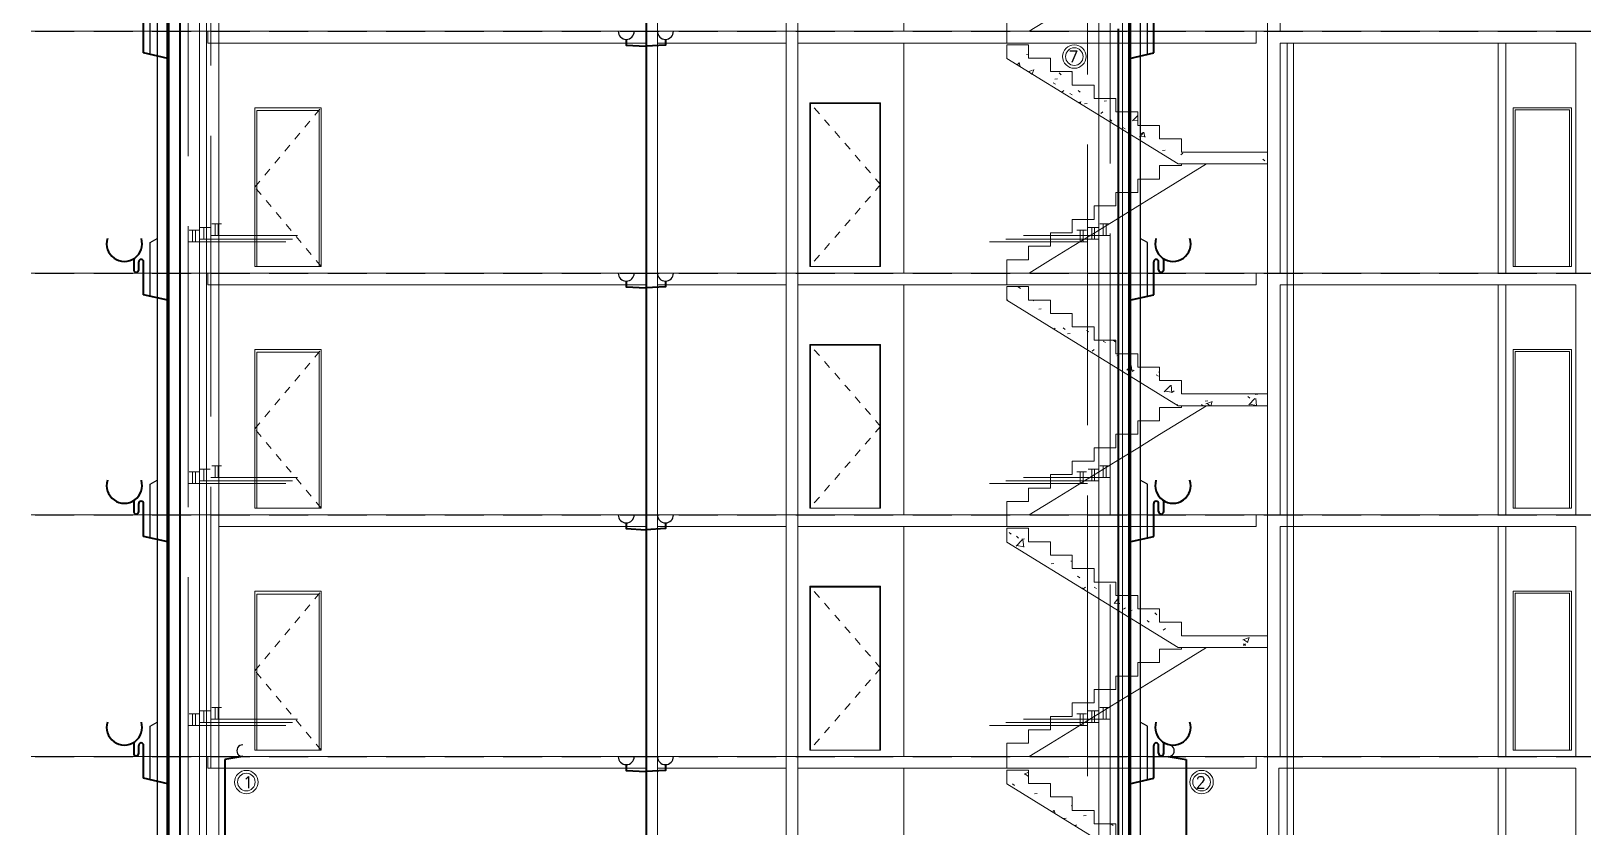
# Model space of a CAD drawing. Header units: millimetres. Extents: x 539 to 842, y -453 to -96.
# Drawn here: x 804.12 to 824.02, y -117.25 to -107.05 of the extents above; entities that cross this region are included whole.
import ezdxf

# ---------------------------------------------------------------- set-up
doc = ezdxf.new("R2010")
doc.units = ezdxf.units.MM
doc.header["$LTSCALE"] = 0.1
for name, pattern in [('ACAD_ISO02W100', [15, 12, -3]), ('CONTINUA', [0]), ('Dash', [0.006, 0.003, -0.003]), ('HIDDEN', [0.375, 0.25, -0.125])]:
    doc.linetypes.add(name, pattern=pattern)
doc.layers.get('0').update_dxf_attribs({"lineweight": 5})
doc.layers.add('00-Agua Caliente', color=1, linetype='Continuous', lineweight=20)
doc.layers.add('00-Agua Fria', color=5, linetype='ACAD_ISO02W100', lineweight=20)
for name, color, linetype in [('00-Pluvial', 40, 'Continuous'), ('00-Ventilacion', 3, 'Continuous'), ('Textos', 7, 'Continuous')]:
    doc.layers.add(name, color=color, linetype=linetype)
doc.layers.add('Primario', color=7, linetype='Continuous', true_color=0xff2400)
doc.styles.add('Romans', font='romans.shx')

# ---------------------------------------------------------------- blocks, each defined once
blk = doc.blocks.new('Corte')
at = {"color": 8, "lineweight": 18}
for p, q in [((820.131, -107.052), (820.131, -96.502)), ((806.37, -100.002), (806.37, -119.452)), ((806.527, -113.252), (806.527, -100.002)), ((819.971, -100.152), (819.971, -122.552)), ((812, -103.952), (812, -107.052)), ((812.15, -107.052), (812.15, -103.952)), ((813.8, -103.952), (813.8, -107.052)), ((813.95, -107.052), (813.95, -103.952)), ((815.31, -104.102), (815.31, -107.052)), ((816.627, -107.052), (816.627, -106.88)), ((816.913, -107.052), (817.187, -106.884)), ((806.37, -107.052), (804.118, -107.052)), ((806.385, -107.052), (806.37, -107.052)), ((806.527, -107.052), (806.385, -107.052)), ((806.385, -107.052), (806.385, -107.202)), ((806.385, -107.202), (806.527, -107.202)), ((806.527, -107.052), (812, -107.052)), ((812, -107.202), (806.527, -107.202)), ((812, -107.052), (812, -110.152)), ((812.15, -107.052), (812, -107.052)), ((812, -107.052), (812.15, -107.052)), ((812.15, -110.152), (812.15, -107.052)), ((812.15, -107.052), (813.8, -107.052)), ((813.8, -107.202), (812.15, -107.202)), ((813.95, -107.052), (813.8, -107.052)), ((813.8, -107.052), (813.8, -110.152)), ((813.8, -107.052), (813.95, -107.052)), ((813.95, -107.202), (813.95, -107.052)), ((816.627, -107.052), (813.95, -107.052)), ((813.95, -110.152), (813.95, -107.202)), ((813.95, -107.202), (816.627, -107.202)), ((815.31, -107.202), (815.31, -110.152)), ((816.627, -107.202), (816.627, -107.052)), ((816.627, -107.052), (816.907, -107.052)), ((819.824, -107.202), (816.627, -107.202)), ((816.907, -107.224), (816.627, -107.224)), ((816.627, -107.224), (816.627, -107.401)), ((816.907, -107.052), (816.913, -107.052)), ((816.907, -107.397), (816.907, -107.224)), ((816.913, -107.052), (819.824, -107.052)), ((819.764, -107.052), (819.911, -107.052)), ((819.824, -107.052), (819.824, -107.202)), ((819.824, -107.052), (819.971, -107.052)), ((819.911, -107.052), (820.071, -107.052)), ((819.971, -107.052), (820.131, -107.052)), ((831.562, -107.052), (820.131, -107.052)), ((820.132, -110.152), (820.132, -107.202)), ((820.132, -107.202), (823.925, -107.202)), ((820.221, -107.202), (820.221, -113.252)), ((820.306, -113.252), (820.306, -107.202)), ((822.926, -110.152), (822.926, -107.202)), ((823.026, -107.202), (823.026, -110.152)), ((823.925, -107.202), (823.925, -110.152)), ((816.627, -107.401), (818.825, -108.752)), ((817.187, -107.397), (816.907, -107.397)), ((817.187, -107.569), (817.187, -107.397)), ((817.467, -107.569), (817.187, -107.569)), ((817.467, -107.741), (817.467, -107.569)), ((817.747, -107.741), (817.467, -107.741)), ((817.747, -107.913), (817.747, -107.741)), ((807.838, -108.032), (806.988, -108.032)), ((806.988, -108.032), (806.988, -110.067)), ((807.838, -110.067), (807.838, -108.032)), ((814.101, -110.067), (814.101, -107.967)), ((814.101, -107.967), (815.011, -107.967)), ((814.101, -110.067), (814.101, -107.967)), ((815.011, -107.967), (814.101, -107.967)), ((815.001, -107.977), (814.111, -107.977)), ((814.111, -107.977), (814.111, -110.067)), ((814.111, -107.977), (814.111, -110.067)), ((814.111, -107.977), (815.001, -107.977)), ((815.001, -107.977), (815.001, -110.067)), ((815.001, -107.977), (815.001, -110.067)), ((815.011, -107.967), (815.011, -110.067)), ((815.011, -110.067), (815.011, -107.967)), ((818.027, -107.913), (817.747, -107.913)), ((818.027, -108.086), (818.027, -107.913)), ((823.119, -110.067), (823.119, -108.032)), ((823.119, -108.032), (823.869, -108.032)), ((823.869, -108.032), (823.119, -108.032)), ((823.119, -108.032), (823.119, -110.067)), ((823.869, -108.032), (823.869, -110.067)), ((823.869, -110.067), (823.869, -108.032)), ((807.013, -110.067), (807.013, -108.067)), ((807.013, -108.067), (807.813, -108.067)), ((807.813, -108.067), (807.813, -110.067)), ((818.307, -108.086), (818.027, -108.086)), ((818.307, -108.258), (818.307, -108.086)), ((823.144, -110.067), (823.144, -108.057)), ((823.144, -108.057), (823.809, -108.057)), ((823.844, -108.057), (823.809, -108.057)), ((823.844, -108.057), (823.844, -110.067)), ((818.587, -108.258), (818.307, -108.258)), ((818.587, -108.43), (818.587, -108.258)), ((818.867, -108.43), (818.587, -108.43)), ((818.867, -108.602), (818.867, -108.43)), ((819.971, -108.602), (818.867, -108.602)), ((819.971, -108.752), (819.971, -108.602)), ((818.587, -109.123), (819.19, -108.752)), ((818.587, -108.947), (818.587, -108.774)), ((818.587, -108.774), (818.867, -108.774)), ((818.825, -108.752), (819.971, -108.752)), ((818.867, -108.752), (818.867, -108.774)), ((818.307, -109.119), (818.307, -108.947)), ((818.307, -108.947), (818.587, -108.947)), ((818.027, -109.291), (818.027, -109.119)), ((818.027, -109.119), (818.307, -109.119)), ((818.307, -109.295), (818.587, -109.123)), ((817.747, -109.463), (817.747, -109.291)), ((817.747, -109.291), (818.027, -109.291)), ((818.027, -109.467), (818.307, -109.295)), ((817.467, -109.636), (817.467, -109.463)), ((817.467, -109.463), (817.747, -109.463)), ((817.747, -109.639), (818.027, -109.467)), ((816.907, -109.98), (816.907, -109.808)), ((816.907, -109.808), (817.187, -109.808)), ((817.187, -109.808), (817.187, -109.636)), ((817.187, -109.636), (817.467, -109.636)), ((817.187, -109.984), (817.467, -109.812)), ((817.467, -109.812), (817.747, -109.639)), ((816.627, -109.98), (816.907, -109.98)), ((816.627, -110.152), (816.627, -109.98)), ((816.913, -110.152), (817.187, -109.984)), ((806.37, -110.152), (804.118, -110.152)), ((806.385, -110.152), (806.37, -110.152)), ((806.527, -110.152), (806.385, -110.152)), ((806.385, -110.152), (806.385, -110.302)), ((806.527, -110.152), (812, -110.152)), ((806.988, -110.067), (807.013, -110.067)), ((807.813, -110.067), (807.013, -110.067)), ((807.813, -110.067), (807.838, -110.067)), ((812, -110.152), (812, -113.252)), ((812.15, -110.152), (812, -110.152)), ((812, -110.152), (812.15, -110.152)), ((812.15, -113.252), (812.15, -110.152)), ((812.15, -110.152), (813.8, -110.152)), ((813.95, -110.152), (813.8, -110.152)), ((813.8, -110.152), (813.8, -113.252)), ((813.8, -110.152), (813.95, -110.152)), ((813.95, -110.302), (813.95, -110.152)), ((816.627, -110.152), (813.95, -110.152)), ((815.011, -110.067), (814.101, -110.067)), ((814.971, -110.067), (814.141, -110.067)), ((815.001, -110.067), (814.971, -110.067)), ((815.001, -110.067), (815.011, -110.067)), ((816.627, -110.302), (816.627, -110.152)), ((816.627, -110.152), (816.907, -110.152)), ((816.907, -110.152), (816.913, -110.152)), ((816.913, -110.152), (819.824, -110.152)), ((819.824, -110.152), (819.824, -110.302)), ((819.824, -110.152), (819.971, -110.152)), ((819.971, -110.152), (820.132, -110.152)), ((831.562, -110.152), (820.132, -110.152)), ((823.809, -110.067), (823.119, -110.067)), ((823.119, -110.067), (823.144, -110.067)), ((823.144, -110.067), (823.809, -110.067)), ((823.844, -110.067), (823.809, -110.067)), ((823.869, -110.067), (823.844, -110.067)), ((823.844, -110.067), (823.869, -110.067)), ((806.385, -110.302), (806.527, -110.302)), ((812, -110.302), (806.527, -110.302)), ((813.8, -110.302), (812.15, -110.302)), ((813.95, -113.252), (813.95, -110.302)), ((813.95, -110.302), (816.627, -110.302)), ((815.31, -110.302), (815.31, -113.252)), ((819.824, -110.302), (816.627, -110.302)), ((816.907, -110.324), (816.627, -110.324)), ((816.627, -110.324), (816.627, -110.501)), ((816.907, -110.497), (816.907, -110.324)), ((820.132, -113.252), (820.132, -110.302)), ((820.132, -110.302), (823.925, -110.302)), ((820.221, -110.302), (820.221, -116.352)), ((820.306, -116.352), (820.306, -110.302)), ((822.926, -113.252), (822.926, -110.302)), ((823.026, -110.302), (823.026, -113.252)), ((823.925, -110.302), (823.925, -113.252)), ((816.627, -110.501), (818.825, -111.852)), ((817.187, -110.497), (816.907, -110.497)), ((817.187, -110.669), (817.187, -110.497)), ((817.467, -110.669), (817.187, -110.669)), ((817.467, -110.841), (817.467, -110.669)), ((817.747, -110.841), (817.467, -110.841)), ((817.747, -111.013), (817.747, -110.841)), ((818.027, -111.013), (817.747, -111.013)), ((818.027, -111.186), (818.027, -111.013)), ((807.838, -111.132), (806.988, -111.132)), ((806.988, -111.132), (806.988, -113.167)), ((807.013, -113.167), (807.013, -111.167)), ((807.013, -111.167), (807.813, -111.167)), ((807.813, -111.167), (807.813, -113.167)), ((807.838, -113.167), (807.838, -111.132)), ((814.101, -113.167), (814.101, -111.067)), ((814.101, -111.067), (815.011, -111.067)), ((814.101, -113.167), (814.101, -111.067)), ((815.011, -111.067), (814.101, -111.067)), ((815.001, -111.077), (814.111, -111.077)), ((814.111, -111.077), (814.111, -113.167)), ((814.111, -111.077), (814.111, -113.167)), ((814.111, -111.077), (815.001, -111.077)), ((815.001, -111.077), (815.001, -113.167)), ((815.001, -111.077), (815.001, -113.167)), ((815.011, -111.067), (815.011, -113.167)), ((815.011, -113.167), (815.011, -111.067)), ((818.307, -111.186), (818.027, -111.186)), ((818.307, -111.358), (818.307, -111.186)), ((823.119, -113.167), (823.119, -111.132)), ((823.119, -111.132), (823.869, -111.132)), ((823.869, -111.132), (823.119, -111.132)), ((823.119, -111.132), (823.119, -113.167)), ((823.144, -113.167), (823.144, -111.157)), ((823.144, -111.157), (823.809, -111.157)), ((823.844, -111.157), (823.809, -111.157)), ((823.844, -111.157), (823.844, -113.167)), ((823.869, -111.132), (823.869, -113.167)), ((823.869, -113.167), (823.869, -111.132)), ((818.587, -111.358), (818.307, -111.358)), ((818.587, -111.53), (818.587, -111.358)), ((818.867, -111.53), (818.587, -111.53)), ((818.867, -111.702), (818.867, -111.53)), ((819.971, -111.702), (818.867, -111.702)), ((819.971, -111.852), (819.971, -111.702)), ((818.587, -112.223), (819.19, -111.852)), ((818.587, -112.047), (818.587, -111.874)), ((818.587, -111.874), (818.867, -111.874)), ((818.825, -111.852), (819.971, -111.852)), ((818.867, -111.852), (818.867, -111.874)), ((818.307, -112.219), (818.307, -112.047)), ((818.307, -112.047), (818.587, -112.047)), ((817.747, -112.563), (817.747, -112.391)), ((817.747, -112.391), (818.027, -112.391)), ((818.027, -112.391), (818.027, -112.219)), ((818.027, -112.219), (818.307, -112.219)), ((818.027, -112.567), (818.307, -112.395)), ((818.307, -112.395), (818.587, -112.223)), ((817.467, -112.736), (817.467, -112.563)), ((817.467, -112.563), (817.747, -112.563)), ((817.747, -112.739), (818.027, -112.567)), ((817.187, -112.908), (817.187, -112.736)), ((817.187, -112.736), (817.467, -112.736)), ((817.467, -112.912), (817.747, -112.739)), ((816.907, -113.08), (816.907, -112.908)), ((816.907, -112.908), (817.187, -112.908)), ((817.187, -113.084), (817.467, -112.912)), ((806.988, -113.167), (807.013, -113.167)), ((807.813, -113.167), (807.013, -113.167)), ((807.813, -113.167), (807.838, -113.167)), ((815.011, -113.167), (814.101, -113.167)), ((814.111, -113.167), (814.101, -113.167)), ((814.111, -113.167), (814.141, -113.167)), ((814.971, -113.167), (814.141, -113.167)), ((816.627, -113.08), (816.907, -113.08)), ((816.627, -113.252), (816.627, -113.08)), ((816.913, -113.252), (817.187, -113.084)), ((823.809, -113.167), (823.119, -113.167)), ((823.119, -113.167), (823.144, -113.167)), ((823.144, -113.167), (823.809, -113.167)), ((823.844, -113.167), (823.809, -113.167)), ((823.869, -113.167), (823.844, -113.167)), ((823.844, -113.167), (823.869, -113.167)), ((806.37, -113.252), (804.118, -113.252)), ((806.37, -113.252), (806.527, -113.252)), ((806.527, -113.402), (806.527, -113.252)), ((806.527, -113.252), (812, -113.252)), ((806.527, -119.452), (806.527, -113.402)), ((812, -113.402), (806.527, -113.402)), ((812, -113.252), (812, -116.352)), ((812.15, -113.252), (812, -113.252)), ((812, -113.252), (812.15, -113.252)), ((812.15, -116.352), (812.15, -113.252)), ((812.15, -113.252), (813.8, -113.252)), ((813.8, -113.402), (812.15, -113.402)), ((813.95, -113.252), (813.8, -113.252)), ((813.8, -113.252), (813.8, -116.352)), ((813.8, -113.252), (813.95, -113.252)), ((813.95, -113.402), (813.95, -113.252)), ((816.627, -113.252), (813.95, -113.252)), ((813.95, -116.352), (813.95, -113.402)), ((813.95, -113.402), (816.627, -113.402)), ((815.31, -113.402), (815.31, -116.352)), ((816.627, -113.402), (816.627, -113.252)), ((816.627, -113.252), (816.907, -113.252)), ((819.824, -113.402), (816.627, -113.402)), ((816.907, -113.252), (816.913, -113.252)), ((816.913, -113.252), (819.824, -113.252)), ((819.824, -113.252), (819.824, -113.402)), ((819.824, -113.252), (819.971, -113.252)), ((819.971, -113.252), (820.132, -113.252)), ((831.562, -113.252), (820.132, -113.252)), ((820.132, -116.352), (820.132, -113.402)), ((820.132, -113.402), (823.925, -113.402)), ((820.221, -113.402), (820.221, -119.452)), ((820.306, -119.452), (820.306, -113.402)), ((822.926, -116.352), (822.926, -113.402)), ((823.026, -113.402), (823.026, -116.352)), ((823.925, -113.402), (823.925, -116.352)), ((816.907, -113.424), (816.627, -113.424)), ((816.627, -113.424), (816.627, -113.601)), ((816.627, -113.601), (818.825, -114.952)), ((816.907, -113.597), (816.907, -113.424)), ((817.187, -113.597), (816.907, -113.597)), ((817.187, -113.769), (817.187, -113.597)), ((817.467, -113.769), (817.187, -113.769)), ((817.467, -113.941), (817.467, -113.769)), ((817.747, -113.941), (817.467, -113.941)), ((817.747, -114.113), (817.747, -113.941)), ((814.101, -116.267), (814.101, -114.167)), ((814.101, -114.167), (815.011, -114.167)), ((814.101, -116.267), (814.101, -114.167)), ((815.011, -114.167), (814.101, -114.167)), ((815.001, -114.177), (814.111, -114.177)), ((814.111, -114.177), (814.111, -116.267)), ((814.111, -114.177), (814.111, -116.267)), ((814.111, -114.177), (815.001, -114.177)), ((815.001, -114.177), (815.001, -116.267)), ((815.001, -114.177), (815.001, -116.267)), ((815.011, -114.167), (815.011, -116.267)), ((815.011, -116.267), (815.011, -114.167)), ((818.027, -114.113), (817.747, -114.113)), ((818.027, -114.286), (818.027, -114.113)), ((807.838, -114.232), (806.988, -114.232)), ((806.988, -114.232), (806.988, -116.267)), ((807.013, -116.267), (807.013, -114.267)), ((807.013, -114.267), (807.813, -114.267)), ((807.813, -114.267), (807.813, -116.267)), ((807.838, -116.267), (807.838, -114.232)), ((818.307, -114.286), (818.027, -114.286)), ((818.307, -114.458), (818.307, -114.286)), ((823.119, -116.267), (823.119, -114.232)), ((823.119, -114.232), (823.869, -114.232)), ((823.869, -114.232), (823.119, -114.232)), ((823.119, -114.232), (823.119, -116.267)), ((823.144, -116.267), (823.144, -114.257)), ((823.144, -114.257), (823.809, -114.257)), ((823.844, -114.257), (823.809, -114.257)), ((823.844, -114.257), (823.844, -116.267)), ((823.869, -114.232), (823.869, -116.267)), ((823.869, -116.267), (823.869, -114.232)), ((818.587, -114.458), (818.307, -114.458)), ((818.587, -114.63), (818.587, -114.458)), ((818.867, -114.63), (818.587, -114.63)), ((818.867, -114.802), (818.867, -114.63)), ((819.971, -114.802), (818.867, -114.802)), ((819.971, -114.952), (819.971, -114.802)), ((818.587, -115.323), (819.19, -114.952)), ((818.587, -115.147), (818.587, -114.974)), ((818.587, -114.974), (818.867, -114.974)), ((818.825, -114.952), (819.971, -114.952)), ((818.867, -114.952), (818.867, -114.974)), ((818.307, -115.319), (818.307, -115.147)), ((818.307, -115.147), (818.587, -115.147)), ((818.027, -115.491), (818.027, -115.319)), ((818.027, -115.319), (818.307, -115.319)), ((818.307, -115.495), (818.587, -115.323)), ((817.747, -115.663), (817.747, -115.491)), ((817.747, -115.491), (818.027, -115.491)), ((818.027, -115.667), (818.307, -115.495)), ((817.467, -115.836), (817.467, -115.663)), ((817.467, -115.663), (817.747, -115.663)), ((817.747, -115.839), (818.027, -115.667)), ((817.187, -116.008), (817.187, -115.836)), ((817.187, -115.836), (817.467, -115.836)), ((817.467, -116.012), (817.747, -115.839)), ((816.627, -116.18), (816.907, -116.18)), ((816.627, -116.352), (816.627, -116.18)), ((816.907, -116.18), (816.907, -116.008)), ((816.907, -116.008), (817.187, -116.008)), ((816.913, -116.352), (817.187, -116.184)), ((817.187, -116.184), (817.467, -116.012)), ((806.37, -116.352), (804.118, -116.352)), ((806.385, -116.352), (806.37, -116.352)), ((806.527, -116.352), (806.385, -116.352)), ((806.385, -116.352), (806.385, -116.502)), ((806.527, -116.352), (812, -116.352)), ((806.988, -116.267), (807.013, -116.267)), ((807.813, -116.267), (807.013, -116.267)), ((807.813, -116.267), (807.838, -116.267)), ((812, -116.352), (812, -119.452)), ((812.15, -116.352), (812, -116.352)), ((812, -116.352), (812.15, -116.352)), ((812.15, -119.452), (812.15, -116.352)), ((812.15, -116.352), (813.8, -116.352)), ((813.95, -116.352), (813.8, -116.352)), ((813.8, -116.352), (813.8, -119.452)), ((813.8, -116.352), (813.95, -116.352)), ((813.95, -116.502), (813.95, -116.352)), ((816.627, -116.352), (813.95, -116.352)), ((815.011, -116.267), (814.101, -116.267)), ((814.111, -116.267), (814.101, -116.267)), ((814.111, -116.267), (814.141, -116.267)), ((814.971, -116.267), (814.141, -116.267)), ((816.627, -116.502), (816.627, -116.352)), ((816.627, -116.352), (816.907, -116.352)), ((816.907, -116.352), (816.913, -116.352)), ((816.913, -116.352), (819.971, -116.352)), ((819.824, -116.352), (819.824, -116.502)), ((819.971, -116.352), (820.132, -116.352)), ((831.562, -116.352), (820.132, -116.352)), ((823.809, -116.267), (823.119, -116.267)), ((823.119, -116.267), (823.144, -116.267)), ((823.144, -116.267), (823.809, -116.267)), ((823.844, -116.267), (823.809, -116.267)), ((823.869, -116.267), (823.844, -116.267)), ((823.844, -116.267), (823.869, -116.267)), ((806.385, -116.502), (806.527, -116.502)), ((812, -116.502), (806.527, -116.502)), ((813.8, -116.502), (812.15, -116.502)), ((813.95, -119.452), (813.95, -116.502)), ((813.95, -116.502), (816.627, -116.502)), ((815.31, -116.502), (815.31, -119.452)), ((819.824, -116.502), (816.627, -116.502)), ((816.907, -116.524), (816.627, -116.524)), ((816.627, -116.524), (816.627, -116.701)), ((816.907, -116.697), (816.907, -116.524)), ((820.116, -119.452), (820.116, -116.502)), ((820.116, -116.502), (823.925, -116.502)), ((820.221, -116.502), (820.221, -122.552)), ((820.306, -122.552), (820.306, -116.502)), ((822.926, -119.452), (822.926, -116.502)), ((823.026, -116.502), (823.026, -119.452)), ((823.925, -116.502), (823.925, -119.452)), ((816.627, -116.701), (818.825, -118.052)), ((817.187, -116.697), (816.907, -116.697)), ((817.187, -116.869), (817.187, -116.697)), ((817.467, -116.869), (817.187, -116.869)), ((817.467, -117.041), (817.467, -116.869)), ((817.747, -117.041), (817.467, -117.041)), ((817.747, -117.213), (817.747, -117.041)), ((818.027, -117.213), (817.747, -117.213)), ((818.027, -117.386), (818.027, -117.213))]:
    blk.add_line(p, q, dxfattribs=at)
at = {"color": 8, "linetype": 'HIDDEN', "ltscale": 20}
for p, q in [((791.423, -107.052), (839.966, -107.052)), ((791.423, -110.152), (839.966, -110.152)), ((791.423, -113.252), (839.966, -113.252)), ((791.423, -116.352), (839.966, -116.352))]:
    blk.add_line(p, q, dxfattribs=at)
at = {"color": 8, "linetype": 'Continuous', "lineweight": 18}
for p, q in [((816.836, -107.226), (816.838, -107.224)), ((816.879, -107.35), (816.907, -107.346)), ((816.761, -107.483), (816.781, -107.459)), ((816.798, -107.506), (816.788, -107.451)), ((816.903, -107.567), (816.951, -107.6)), ((816.904, -107.571), (816.958, -107.55)), ((816.953, -107.601), (816.973, -107.541)), ((817.3, -107.585), (817.325, -107.608)), ((817.461, -107.581), (817.467, -107.574)), ((817.223, -107.713), (817.251, -107.731)), ((817.245, -107.667), (817.278, -107.663)), ((817.333, -107.832), (817.36, -107.811)), ((817.544, -107.809), (817.569, -107.832)), ((817.437, -107.849), (817.466, -107.868)), ((817.546, -107.966), (817.565, -107.959)), ((817.569, -107.98), (817.579, -107.95)), ((817.626, -107.982), (817.66, -107.978)), ((817.875, -107.949), (817.908, -107.945)), ((817.834, -108.105), (817.861, -108.085)), ((817.949, -108.18), (817.974, -108.203)), ((818.241, -108.201), (818.307, -108.132)), ((818.253, -108.191), (818.307, -108.199)), ((818.118, -108.284), (818.147, -108.302)), ((818.331, -108.408), (818.38, -108.349)), ((818.346, -108.399), (818.406, -108.404)), ((818.349, -108.368), (818.376, -108.348)), ((818.398, -108.407), (818.387, -108.343)), ((818.624, -108.581), (818.657, -108.576)), ((818.858, -108.635), (818.885, -108.615)), ((819.912, -108.69), (819.937, -108.713)), ((816.774, -110.33), (816.803, -110.348)), ((816.635, -110.505), (816.627, -110.464)), ((816.634, -110.505), (816.642, -110.506)), ((816.962, -110.497), (816.975, -110.508)), ((817.038, -110.615), (817.071, -110.611)), ((817.23, -110.872), (817.248, -110.858)), ((817.351, -110.854), (817.377, -110.877)), ((817.407, -110.932), (817.441, -110.927)), ((817.651, -110.888), (817.679, -110.906)), ((817.994, -111.013), (818.027, -111.036)), ((817.722, -111.152), (817.749, -111.132)), ((817.865, -111.025), (817.893, -111.043)), ((818.037, -111.214), (818.071, -111.209)), ((818.168, -111.398), (818.217, -111.34)), ((818.18, -111.392), (818.241, -111.397)), ((818.233, -111.4), (818.222, -111.336)), ((818.236, -111.415), (818.263, -111.395)), ((818.574, -111.421), (818.587, -111.416)), ((818.544, -111.457), (818.572, -111.475)), ((818.646, -111.674), (818.725, -111.592)), ((818.745, -111.686), (818.734, -111.59)), ((818.656, -111.666), (818.745, -111.68)), ((818.746, -111.682), (818.773, -111.662)), ((819.172, -111.795), (819.206, -111.79)), ((819.181, -111.829), (819.252, -111.802)), ((819.245, -111.852), (819.263, -111.797)), ((819.718, -111.733), (819.743, -111.756)), ((819.73, -111.843), (819.809, -111.761)), ((819.812, -111.71), (819.846, -111.706)), ((819.829, -111.852), (819.819, -111.758)), ((818.809, -111.843), (818.82, -111.841)), ((819.126, -111.835), (819.144, -111.852)), ((819.196, -111.824), (819.237, -111.852)), ((819.74, -111.834), (819.829, -111.848)), ((816.657, -113.48), (816.686, -113.499)), ((816.748, -113.653), (816.826, -113.571)), ((816.754, -113.527), (816.779, -113.55)), ((816.821, -113.565), (816.854, -113.56)), ((816.845, -113.665), (816.834, -113.568)), ((816.756, -113.646), (816.845, -113.66)), ((817.13, -113.91), (817.135, -113.905)), ((817.196, -113.881), (817.23, -113.876)), ((817.451, -113.847), (817.467, -113.845)), ((817.536, -114.04), (817.565, -114.058)), ((817.591, -114.194), (817.603, -114.192)), ((817.609, -114.199), (817.636, -114.179)), ((817.75, -114.177), (817.779, -114.195)), ((818.004, -114.389), (818.053, -114.33)), ((818.015, -114.385), (818.076, -114.39)), ((818.069, -114.392), (818.057, -114.328)), ((818.124, -114.462), (818.151, -114.442)), ((818.2, -114.479), (818.234, -114.474)), ((818.528, -114.509), (818.553, -114.532)), ((818.427, -114.608), (818.455, -114.626)), ((818.634, -114.729), (818.661, -114.709)), ((819.655, -114.856), (819.726, -114.828)), ((819.662, -114.904), (819.687, -114.927)), ((819.662, -114.927), (819.689, -114.907)), ((819.668, -114.853), (819.718, -114.887)), ((819.714, -114.887), (819.734, -114.825)), ((816.849, -116.575), (816.907, -116.552)), ((816.858, -116.572), (816.907, -116.605)), ((816.7, -116.699), (816.725, -116.722)), ((816.906, -116.606), (816.907, -116.603)), ((816.983, -116.83), (817.017, -116.825)), ((817.455, -116.983), (817.467, -116.979)), ((817.465, -116.981), (817.467, -116.982)), ((817.214, -117.062), (817.231, -117.044)), ((817.242, -117.079), (817.238, -117.043)), ((817.355, -117.146), (817.388, -117.141)), ((817.613, -117.112), (817.647, -117.107)), ((817.505, -117.24), (817.524, -117.226)), ((817.964, -117.215), (817.993, -117.234))]:
    blk.add_line(p, q, dxfattribs=at)
at = {"color": 8, "linetype": 'Dash', "lineweight": 18}
for p, q in [((806.988, -109.05), (807.838, -108.032)), ((815.011, -109.017), (814.101, -107.967)), ((815.011, -109.017), (814.101, -110.067)), ((807.838, -110.067), (806.988, -109.05)), ((806.988, -112.15), (807.838, -111.132)), ((815.011, -112.117), (814.101, -111.067)), ((807.838, -113.167), (806.988, -112.15)), ((815.011, -112.117), (814.101, -113.167)), ((815.011, -115.217), (814.101, -114.167)), ((806.988, -115.25), (807.838, -114.232)), ((807.838, -116.267), (806.988, -115.25)), ((815.011, -115.217), (814.101, -116.267))]:
    blk.add_line(p, q, dxfattribs=at)
blk = doc.blocks.new('LLP')
at = {"layer": '00-Agua Fria', "color": 0, "linetype": 'Continuous', "lineweight": 20}
for p, q in [((-1, 2.4), (1, 2.4)), ((-0.3, 2.4), (-0.3, 0)), ((0.3, 2.4), (0.3, 0))]:
    blk.add_line(p, q, dxfattribs=at)

msp = doc.modelspace()

# ---------------------------------------------------------------- linework, layer by layer
at = {"layer": '00-Agua Caliente', "linetype": 'ACAD_ISO02W100', "ltscale": 3}
for points in [[(817.955, -100.646), (817.955, -122.072)], [(806.424, -103.892), (806.424, -122.072)], [(807.534, -109.672), (806.424, -109.672)], [(816.844, -109.672), (817.955, -109.672)], [(807.534, -112.772), (806.424, -112.772)], [(816.844, -112.772), (817.955, -112.772)], [(807.534, -115.872), (806.424, -115.872)], [(816.844, -115.872), (817.955, -115.872)]]:
    msp.add_lwpolyline(points, dxfattribs=at)
at = {"layer": '00-Agua Caliente', "linetype": 'CONTINUA'}
for points in [[(817.808, -101.828), (817.808, -122.116)], [(806.278, -103.796), (806.278, -122.116)], [(807.471, -109.716), (806.278, -109.716)], [(816.615, -109.716), (817.808, -109.716)], [(807.471, -112.816), (806.278, -112.816)], [(816.615, -112.816), (817.808, -112.816)], [(807.471, -115.916), (806.278, -115.916)], [(816.615, -115.916), (817.808, -115.916)]]:
    msp.add_lwpolyline(points, dxfattribs=at)
at = {"layer": '00-Agua Fria', "linetype": 'Continuous'}
msp.add_lwpolyline([(818.111, -122.999), (818.111, -96.638), (817.964, -96.638)], dxfattribs=at)
at = {"layer": '00-Agua Fria', "ltscale": 3}
for points in [[(811.32, -97.942), (811.32, -99.504), (817.662, -99.504), (817.662, -122.152)], [(806.132, -122.152), (806.132, -103.505)], [(806.132, -109.752), (807.386, -109.752)], [(817.662, -109.752), (816.407, -109.752)], [(806.132, -112.852), (807.386, -112.852)], [(817.662, -112.852), (816.407, -112.852)], [(806.132, -115.952), (807.386, -115.952)], [(817.662, -115.952), (816.407, -115.952)]]:
    msp.add_lwpolyline(points, dxfattribs=at)
at = {"layer": '00-Pluvial', "lineweight": 40}
for points in [[(812.003, -104.055), (812.003, -122.808)], [(806.025, -104.141), (806.025, -122.878)], [(818.058, -107.02), (818.058, -122.789)], [(811.749, -107.155), (811.749, -107.229), (812, -107.243)], [(812.252, -107.155), (812.252, -107.229), (812, -107.243)], [(811.749, -110.255), (811.749, -110.329), (812, -110.343)], [(812.252, -110.255), (812.252, -110.329), (812, -110.343)], [(811.749, -113.355), (811.749, -113.429), (812, -113.443)], [(812.252, -113.355), (812.252, -113.429), (812, -113.443)], [(806.835, -116.352), (806.603, -116.387)], [(806.603, -116.387), (806.603, -122.795)], [(818.699, -116.352), (818.93, -116.387)], [(818.93, -116.387), (818.93, -122.853)], [(811.749, -116.455), (811.749, -116.529), (812, -116.543)], [(812.252, -116.455), (812.252, -116.529), (812, -116.543)]]:
    msp.add_lwpolyline(points, dxfattribs=at)
at = {"layer": '00-Pluvial', "lineweight": 20}
for centre, radius in [((817.494, -107.376), 0.15), ((817.494, -107.376), 0.113), ((806.879, -116.678), 0.15), ((806.879, -116.678), 0.113), ((819.126, -116.678), 0.15), ((819.126, -116.678), 0.113)]:
    msp.add_circle(centre, radius, dxfattribs=at)
at = {"layer": '00-Pluvial'}
for centre, radius, start, end in [((811.749, -107.052), 0.103, 180, 0), ((812.252, -107.052), 0.103, 180, 0), ((811.749, -110.152), 0.103, 180, 0), ((812.252, -110.152), 0.103, 180, 0), ((811.749, -113.252), 0.103, 180, 0), ((812.252, -113.252), 0.103, 180, 0), ((806.832, -116.277), 0.075, 88.1946, 271.8054), ((811.749, -116.352), 0.103, 180, 0), ((812.252, -116.352), 0.103, 180, 0), ((818.701, -116.277), 0.075, 268.1946, 91.8054)]:
    msp.add_arc(centre, radius, start, end, dxfattribs=at)
at = {"layer": '00-Ventilacion', "color": 3, "lineweight": 30}
for points in [[(805.644, -107.347), (805.644, -106.66), (805.734, -106.608)], [(805.734, -106.514), (805.734, -122.797)], [(818.34, -106.514), (818.34, -122.797)], [(818.431, -107.347), (818.431, -106.66), (818.34, -106.608)], [(805.644, -110.447), (805.644, -109.76), (805.734, -109.708)], [(818.431, -110.447), (818.431, -109.76), (818.34, -109.708)], [(805.644, -113.547), (805.644, -112.86), (805.734, -112.808)], [(818.431, -113.547), (818.431, -112.86), (818.34, -112.808)], [(805.644, -116.647), (805.644, -115.96), (805.734, -115.908)], [(818.431, -116.647), (818.431, -115.96), (818.34, -115.908)]]:
    msp.add_lwpolyline(points, dxfattribs=at)
at = {"layer": 'Primario', "color": 1, "lineweight": 40}
for p, q in [((805.562, -107.329), (805.562, -106.908)), ((818.512, -107.329), (818.512, -106.908)), ((805.872, -107.399), (805.562, -107.329)), ((818.202, -107.399), (818.512, -107.329)), ((805.435, -109.969), (805.435, -110.109)), ((805.501, -110.109), (805.501, -110.008)), ((805.562, -110.429), (805.562, -110.008)), ((818.512, -110.429), (818.512, -110.008)), ((818.574, -110.109), (818.574, -110.008)), ((818.639, -109.969), (818.639, -110.109)), ((805.872, -110.499), (805.562, -110.429)), ((818.202, -110.499), (818.512, -110.429)), ((805.435, -113.069), (805.435, -113.209)), ((805.501, -113.209), (805.501, -113.108)), ((805.562, -113.529), (805.562, -113.108)), ((818.512, -113.529), (818.512, -113.108)), ((818.574, -113.209), (818.574, -113.108)), ((818.639, -113.069), (818.639, -113.209)), ((805.872, -113.599), (805.562, -113.529)), ((818.202, -113.599), (818.512, -113.529)), ((805.435, -116.169), (805.435, -116.309)), ((818.639, -116.169), (818.639, -116.309)), ((805.501, -116.309), (805.501, -116.208)), ((805.562, -116.629), (805.562, -116.208)), ((818.512, -116.629), (818.512, -116.208)), ((818.574, -116.309), (818.574, -116.208)), ((805.872, -116.699), (805.562, -116.629)), ((818.202, -116.699), (818.512, -116.629))]:
    msp.add_line(p, q, dxfattribs=at)
at = {"layer": 'Primario', "lineweight": 70}
for points in [[(805.872, -106.529), (805.872, -121.602)], [(818.202, -106.529), (818.202, -121.602)]]:
    msp.add_lwpolyline(points, dxfattribs=at)
at = {"layer": 'Primario', "color": 1, "lineweight": 40}
for centre, radius, start, end in [((805.315, -109.775), 0.228, 162.9972, 17.0028), ((818.759, -109.775), 0.228, 162.9972, 17.0028), ((805.531, -110.008), 0.031, 0, 180), ((818.543, -110.008), 0.031, 0, 180), ((805.468, -110.109), 0.0327, 180, 0), ((818.607, -110.109), 0.0327, 180, 0), ((805.315, -112.875), 0.228, 162.9972, 17.0028), ((818.759, -112.875), 0.228, 162.9972, 17.0028), ((805.468, -113.209), 0.0327, 180, 0), ((805.531, -113.108), 0.031, 0, 180), ((818.543, -113.108), 0.031, 0, 180), ((818.607, -113.209), 0.0327, 180, 0), ((805.315, -115.975), 0.228, 162.9972, 17.0028), ((818.759, -115.975), 0.228, 162.9972, 17.0028), ((805.531, -116.208), 0.031, 0, 180), ((818.543, -116.208), 0.031, 0, 180), ((805.468, -116.309), 0.0327, 180, 0), ((818.607, -116.309), 0.0327, 180, 0)]:
    msp.add_arc(centre, radius, start, end, dxfattribs=at)

# ---------------------------------------------------------------- block references
at = {"layer": '00-Agua Caliente', "yscale": 0.0625, "zscale": 0.0625}
for p, xscale in [((806.351, -109.716), 0.0625), ((806.497, -109.672), 0.0625), ((817.736, -109.716), -0.0625), ((817.882, -109.672), -0.0625), ((806.351, -112.816), 0.0625), ((806.497, -112.772), 0.0625), ((817.736, -112.816), -0.0625), ((817.882, -112.772), -0.0625), ((806.351, -115.916), 0.0625), ((806.497, -115.872), 0.0625), ((817.736, -115.916), -0.0625), ((817.882, -115.872), -0.0625)]:
    msp.add_blockref('LLP', p, dxfattribs=dict(at, xscale=xscale))
at = {"layer": '00-Agua Fria', "yscale": 0.0625, "zscale": 0.0625}
for p, xscale in [((806.207, -109.752), -0.0625), ((817.587, -109.752), 0.0625), ((806.207, -112.852), -0.0625), ((817.587, -112.852), 0.0625), ((806.207, -115.952), -0.0625), ((817.587, -115.952), 0.0625)]:
    msp.add_blockref('LLP', p, dxfattribs=dict(at, xscale=xscale))
at = {"layer": '00-Pluvial', "linetype": 'CONTINUA', "lineweight": 13}
msp.add_blockref('Corte', (0, 0), dxfattribs=at)

# ---------------------------------------------------------------- texts
at = {"layer": 'Textos', "style": 'Romans'}
for s, rotation, p in [('7', 360, (817.417, -107.453)), ('1', 0, (806.834, -116.756)), ('2', 360, (819.05, -116.756))]:
    msp.add_text(s, height=0.15, rotation=rotation, dxfattribs=at).set_placement(p)

doc.saveas('drawing.dxf')
